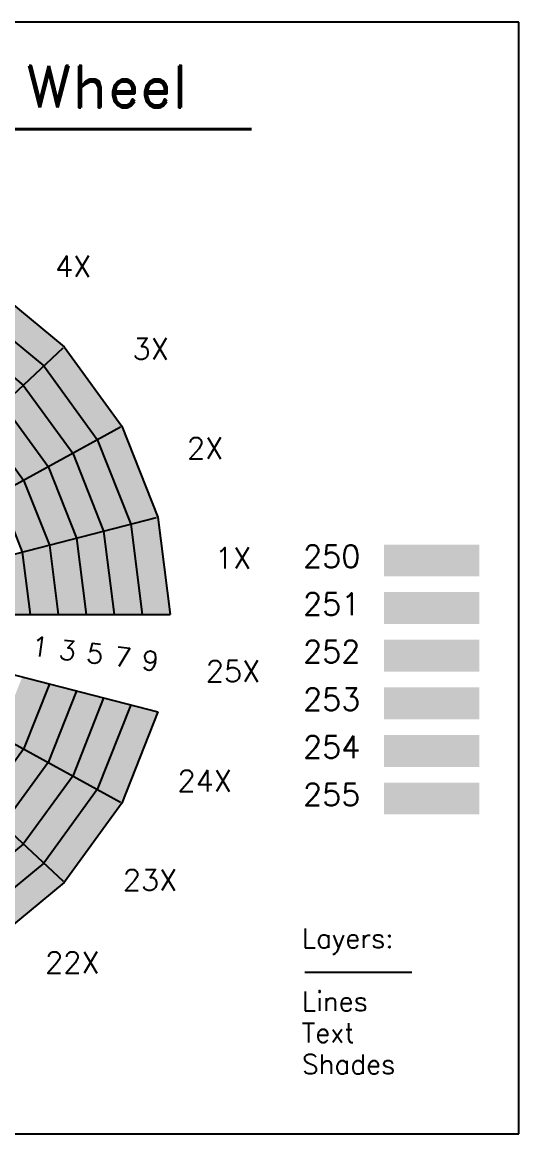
# Model space of a CAD drawing. Header units: inches. Extents: x -266 to 266, y -187 to 213.
# Drawn here: x 87.6 to 266.2, y -186.9 to 213.1 of the extents above; entities that cross this region are included whole.
import ezdxf
from ezdxf.enums import TextEntityAlignment as Align

# ---------------------------------------------------------------- set-up
doc = ezdxf.new("R2010")
doc.units = ezdxf.units.IN
doc.header["$MEASUREMENT"] = 0
for name, color, linetype in [('Lines', 7, 'Continuous'), ('Shades', 10, 'Continuous'), ('Text', 7, 'Continuous')]:
    doc.layers.add(name, color=color, linetype=linetype)
doc.styles.add('Roman Duplex', font='romand')
doc.styles.add('Roman Simplex', font='romans')

msp = doc.modelspace()

# ---------------------------------------------------------------- linework, layer by layer
for p, q in [((266.2, 213.15), (-266.2, 213.15)), ((266.2, -186.85), (266.2, 213.15)), ((-266.2, -186.85), (266.2, -186.85))]:
    msp.add_line(p, q)
at = {"layer": 'Lines', "color": 2}
for p, q in [((75.44, 118.88), (102.64, 96.38)), ((70.04, 110.37), (95.29, 89.48)), ((64.64, 101.86), (87.94, 82.58)), ((29.16, 27.38), (102.23, 96))]:
    msp.add_line(p, q, dxfattribs=at)
at = {"layer": 'Lines', "color": 1}
for p, q in [((102.64, 96.38), (123.38, 67.83)), ((95.29, 89.48), (114.55, 62.97)), ((87.94, 82.58), (105.71, 58.12)), ((80.59, 75.68), (96.88, 53.26)), ((73.24, 68.78), (88.05, 48.41)), ((35.05, 19.27), (122.89, 67.56)), ((123.38, 67.83), (136.37, 35.01)), ((114.55, 62.97), (126.61, 32.51)), ((105.71, 58.12), (116.85, 30)), ((96.88, 53.26), (107.08, 27.49)), ((88.05, 48.41), (97.32, 24.99)), ((79.22, 43.55), (87.56, 22.48)), ((38.74, 9.95), (135.83, 34.88)), ((126.61, 32.51), (130.72, 0)), ((136.37, 35.01), (140.79, 0)), ((116.85, 30), (120.64, 0)), ((97.32, 24.99), (100.48, 0)), ((107.08, 27.49), (110.56, 0)), ((87.56, 22.48), (90.4, 0)), ((40, 0), (140.79, 0))]:
    msp.add_line(p, q, dxfattribs=at)
at = {"layer": 'Lines', "color": 6}
for p, q in [((38.74, -9.95), (136.37, -35.01)), ((35.05, -19.27), (122.89, -67.56)), ((29.16, -27.38), (102.23, -96)), ((97.32, -24.99), (88.05, -48.41)), ((107.08, -27.49), (96.88, -53.26)), ((116.85, -30), (105.71, -58.12)), ((126.61, -32.51), (114.55, -62.97)), ((136.37, -35.01), (123.38, -67.83)), ((88.05, -48.41), (73.24, -68.78)), ((96.88, -53.26), (80.59, -75.68)), ((105.71, -58.12), (87.94, -82.58)), ((114.55, -62.97), (95.29, -89.48)), ((123.38, -67.83), (102.63, -96.38)), ((87.94, -82.58), (64.64, -101.86)), ((95.29, -89.48), (70.04, -110.37)), ((102.63, -96.38), (75.44, -118.88))]:
    msp.add_line(p, q, dxfattribs=at)
at = {"layer": 'Shades', "color": 49}
msp.add_solid([(95.29, 89.48), (102.64, 96.38), (70.04, 110.37), (75.44, 118.88)], dxfattribs=at)
at = {"layer": 'Shades', "color": 47}
msp.add_solid([(87.94, 82.58), (95.29, 89.48), (64.64, 101.86), (70.04, 110.37)], dxfattribs=at)
at = {"layer": 'Shades', "color": 45}
msp.add_solid([(80.59, 75.68), (87.94, 82.58), (59.24, 93.35), (64.64, 101.86)], dxfattribs=at)
at = {"layer": 'Shades', "color": 39}
msp.add_solid([(114.55, 62.97), (123.38, 67.83), (95.29, 89.48), (102.64, 96.38)], dxfattribs=at)
at = {"layer": 'Shades', "color": 37}
msp.add_solid([(105.71, 58.12), (114.55, 62.97), (87.94, 82.58), (95.29, 89.48)], dxfattribs=at)
at = {"layer": 'Shades', "color": 35}
msp.add_solid([(96.88, 53.26), (105.71, 58.12), (80.59, 75.68), (87.94, 82.58)], dxfattribs=at)
at = {"layer": 'Shades', "color": 33}
msp.add_solid([(88.05, 48.41), (96.88, 53.26), (73.24, 68.78), (80.59, 75.68)], dxfattribs=at)
at = {"layer": 'Shades', "color": 31}
msp.add_solid([(79.22, 43.55), (88.05, 48.41), (65.9, 61.88), (73.24, 68.78)], dxfattribs=at)
at = {"layer": 'Shades', "color": 29}
msp.add_solid([(126.61, 32.51), (136.37, 35.01), (114.55, 62.97), (123.38, 67.83)], dxfattribs=at)
at = {"layer": 'Shades', "color": 27}
msp.add_solid([(116.85, 30), (126.61, 32.51), (105.71, 58.12), (114.55, 62.97)], dxfattribs=at)
at = {"layer": 'Shades', "color": 25}
msp.add_solid([(107.08, 27.49), (116.85, 30), (96.88, 53.26), (105.71, 58.12)], dxfattribs=at)
at = {"layer": 'Shades', "color": 23}
msp.add_solid([(97.32, 24.99), (107.08, 27.49), (88.05, 48.41), (96.88, 53.26)], dxfattribs=at)
at = {"layer": 'Shades', "color": 21}
msp.add_solid([(87.56, 22.48), (97.32, 24.99), (79.22, 43.55), (88.05, 48.41)], dxfattribs=at)
at = {"layer": 'Shades', "color": 17}
msp.add_solid([(120.64, 0), (130.72, 0), (116.85, 30), (126.61, 32.51)], dxfattribs=at)
at = {"layer": 'Shades', "color": 19}
msp.add_solid([(130.72, 0), (140.79, 0), (126.61, 32.51), (136.37, 35.01)], dxfattribs=at)
at = {"layer": 'Shades', "color": 15}
msp.add_solid([(110.56, 0), (120.64, 0), (107.08, 27.49), (116.85, 30)], dxfattribs=at)
at = {"layer": 'Shades', "color": 11}
msp.add_solid([(90.4, 0), (100.48, 0), (87.56, 22.48), (97.32, 24.99)], dxfattribs=at)
at = {"layer": 'Shades', "color": 13}
msp.add_solid([(100.48, 0), (110.56, 0), (97.32, 24.99), (107.08, 27.49)], dxfattribs=at)
at = {"layer": 'Shades', "color": 250}
msp.add_solid([(217.68, 13.76), (251.97, 13.76), (217.68, 25.19), (251.97, 25.19)], dxfattribs=at)
at = {"layer": 'Shades'}
msp.add_solid([(80.32, 0), (90.4, 0), (77.79, 19.97), (87.56, 22.48)], dxfattribs=at)
at = {"layer": 'Shades', "color": 251}
msp.add_solid([(217.68, -3.38), (251.97, -3.38), (217.68, 8.05), (251.97, 8.05)], dxfattribs=at)
at = {"layer": 'Shades', "color": 252}
msp.add_solid([(217.68, -20.53), (251.97, -20.53), (217.68, -9.1), (251.97, -9.1)], dxfattribs=at)
at = {"layer": 'Shades', "color": 241}
msp.add_solid([(79.22, -43.55), (88.05, -48.41), (87.56, -22.48), (97.32, -24.99)], dxfattribs=at)
at = {"layer": 'Shades', "color": 243}
msp.add_solid([(88.05, -48.41), (96.88, -53.26), (97.32, -24.99), (107.08, -27.49)], dxfattribs=at)
at = {"layer": 'Shades', "color": 245}
msp.add_solid([(96.88, -53.26), (105.71, -58.12), (107.08, -27.49), (116.85, -30)], dxfattribs=at)
at = {"layer": 'Shades', "color": 253}
msp.add_solid([(217.68, -37.67), (251.97, -37.67), (217.68, -26.24), (251.97, -26.24)], dxfattribs=at)
at = {"layer": 'Shades', "color": 247}
msp.add_solid([(105.71, -58.12), (114.55, -62.97), (116.85, -30), (126.61, -32.51)], dxfattribs=at)
at = {"layer": 'Shades', "color": 249}
msp.add_solid([(114.55, -62.97), (123.38, -67.83), (126.61, -32.51), (136.37, -35.01)], dxfattribs=at)
at = {"layer": 'Shades', "color": 231}
msp.add_solid([(65.9, -61.88), (73.24, -68.78), (79.22, -43.55), (88.05, -48.41)], dxfattribs=at)
at = {"layer": 'Shades', "color": 254}
msp.add_solid([(217.68, -54.81), (251.97, -54.81), (217.68, -43.38), (251.97, -43.38)], dxfattribs=at)
at = {"layer": 'Shades', "color": 233}
msp.add_solid([(73.24, -68.78), (80.59, -75.68), (88.05, -48.41), (96.88, -53.26)], dxfattribs=at)
at = {"layer": 'Shades', "color": 235}
msp.add_solid([(80.59, -75.68), (87.94, -82.58), (96.88, -53.26), (105.71, -58.12)], dxfattribs=at)
at = {"layer": 'Shades', "color": 237}
msp.add_solid([(87.94, -82.58), (95.29, -89.48), (105.71, -58.12), (114.55, -62.97)], dxfattribs=at)
at = {"layer": 'Shades', "color": 239}
msp.add_solid([(95.29, -89.48), (102.63, -96.38), (114.55, -62.97), (123.38, -67.83)], dxfattribs=at)
at = {"layer": 'Shades', "color": 255}
msp.add_solid([(217.68, -71.95), (251.97, -71.95), (217.68, -60.53), (251.97, -60.53)], dxfattribs=at)
at = {"layer": 'Shades', "color": 225}
msp.add_solid([(59.24, -93.35), (64.64, -101.86), (80.59, -75.68), (87.94, -82.58)], dxfattribs=at)
at = {"layer": 'Shades', "color": 227}
msp.add_solid([(64.64, -101.86), (70.04, -110.37), (87.94, -82.58), (95.29, -89.48)], dxfattribs=at)
at = {"layer": 'Shades', "color": 229}
msp.add_solid([(70.04, -110.37), (75.44, -118.88), (95.29, -89.48), (102.63, -96.38)], dxfattribs=at)
at = {"layer": 'Text'}
msp.add_line((189.2, -128.64), (227.7, -128.64), dxfattribs=at)
at = {"layer": 'Text', "const_width": 1}
msp.add_lwpolyline([(-169.15, 174.65), (170.16, 174.65)], dxfattribs=at)

# ---------------------------------------------------------------- texts
at = {"layer": 'Text', "style": 'Roman Duplex'}
msp.add_text('The AutoCAD LT Color Wheel', height=15, dxfattribs=at).set_placement((0, 190), align=Align.MIDDLE)
at = {"layer": 'Text', "color": 40, "style": 'Roman Simplex'}
msp.add_text('4X', height=7.6, dxfattribs=at).set_placement((105.88, 125.34), align=Align.MIDDLE)
at = {"layer": 'Text', "color": 30, "style": 'Roman Simplex'}
msp.add_text('3X', height=7.6, dxfattribs=at).set_placement((133.75, 95.6), align=Align.MIDDLE)
at = {"layer": 'Text', "color": 20, "style": 'Roman Simplex'}
msp.add_text('2X', height=7.6, dxfattribs=at).set_placement((153.34, 59.86), align=Align.MIDDLE)
at = {"layer": 'Text', "color": 10, "style": 'Roman Simplex'}
msp.add_text('1X', height=7.6, dxfattribs=at).set_placement((163.43, 20.38), align=Align.MIDDLE)
at = {"layer": 'Text', "color": 250, "style": 'Roman Simplex'}
for s, height, p in [('250', 8, (198.89, 20.94)), ('25X', 7.6, (163.39, -20.38))]:
    msp.add_text(s, height=height, dxfattribs=at).set_placement(p, align=Align.MIDDLE)
at = {"layer": 'Text', "color": 251, "style": 'Roman Simplex'}
msp.add_text('251', height=8, dxfattribs=at).set_placement((198.89, 3.8), align=Align.MIDDLE)
at = {"layer": 'Text', "style": 'Roman Simplex'}
for s, p in [('1', (93.94, -11.6)), ('3', (103.86, -12.86)), ('5', (113.78, -14.11)), ('7', (123.7, -15.36)), ('9', (133.62, -16.62))]:
    msp.add_text(s, height=7, rotation=352.8, dxfattribs=at).set_placement(p, align=Align.MIDDLE)
at = {"layer": 'Text', "color": 252, "style": 'Roman Simplex'}
msp.add_text('252', height=8, dxfattribs=at).set_placement((198.89, -13.34), align=Align.MIDDLE)
at = {"layer": 'Text', "color": 253, "style": 'Roman Simplex'}
msp.add_text('253', height=8, dxfattribs=at).set_placement((198.89, -30.49), align=Align.MIDDLE)
at = {"layer": 'Text', "color": 254, "style": 'Roman Simplex'}
msp.add_text('254', height=8, dxfattribs=at).set_placement((198.89, -47.63), align=Align.MIDDLE)
at = {"layer": 'Text', "color": 240, "style": 'Roman Simplex'}
msp.add_text('24X', height=7.6, dxfattribs=at).set_placement((153.21, -59.84), align=Align.MIDDLE)
at = {"layer": 'Text', "color": 255, "style": 'Roman Simplex'}
msp.add_text('255', height=8, dxfattribs=at).set_placement((198.89, -64.77), align=Align.MIDDLE)
at = {"layer": 'Text', "color": 230, "style": 'Roman Simplex'}
msp.add_text('23X', height=7.6, dxfattribs=at).set_placement((133.53, -95.53), align=Align.MIDDLE)
at = {"layer": 'Text', "style": 'Roman Simplex'}
for s, p in [('Layers:', (188.15, -120)), ('Lines', (188.15, -142.67)), ('Text', (188.15, -154)), ('Shades', (188.15, -165.33))]:
    msp.add_text(s, height=7, dxfattribs=at).set_placement(p)
at = {"layer": 'Text', "color": 220, "style": 'Roman Simplex'}
msp.add_text('22X', height=7.6, dxfattribs=at).set_placement((105.6, -125.21), align=Align.MIDDLE)

doc.saveas('drawing.dxf')
